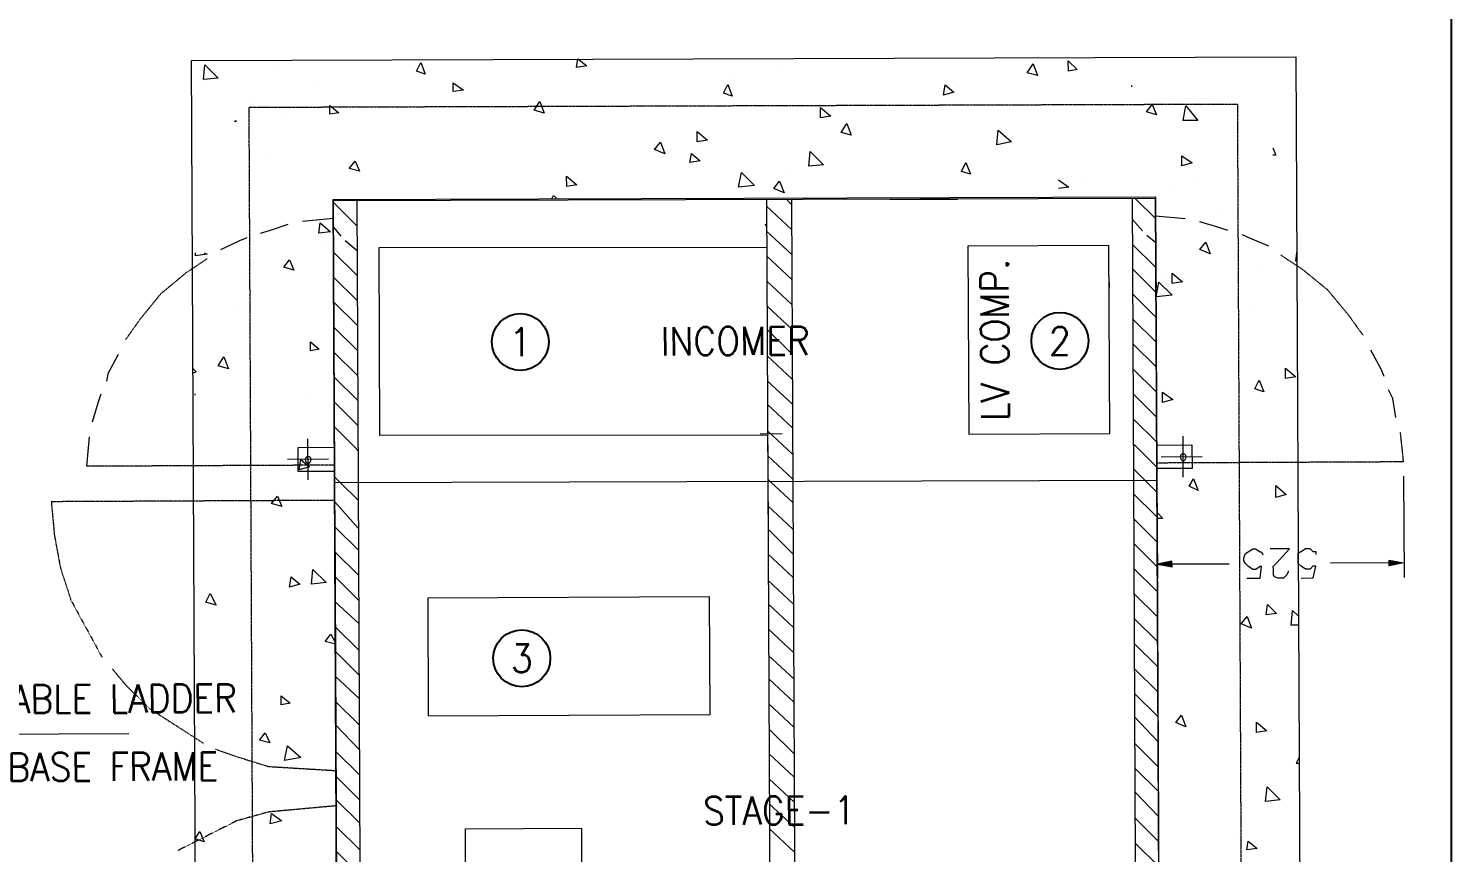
# Model space of a CAD drawing. Header units: metres. Extents: x 841183 to 1048542, y 259326 to 317714.
# Drawn here: x 1034578 to 1037607, y 268142 to 269896 of the extents above; entities that cross this region are included whole.
import ezdxf
from ezdxf.enums import TextEntityAlignment as Align

# ---------------------------------------------------------------- set-up
doc = ezdxf.new("R2010")
doc.units = ezdxf.units.M
doc.linetypes.add('PDF_IMPORT', pattern=[1, 0.8, -0.2])
for name, color, linetype in [('PDF_Geometry', 7, 'Continuous'), ('PDF_Solid Fills', 7, 'Continuous'), ('TIP - FENCE', 2, 'Continuous')]:
    doc.layers.add(name, color=color, linetype=linetype)
doc.styles.add('romans', font='romans.shx', dxfattribs={"width": 0.85})
doc.linetypes.add('FENCELINE2', pattern='A,0.25,-0.1,[132,ltypeshp.shx,S=0.1,R=0,X=-0.1,Y=0],-0.1,1', length=1.45)

# ---------------------------------------------------------------- blocks, each defined once
blk = doc.blocks.new('CAP-2')
at = {"color": 252, "ltscale": 20}
for centre in [(5346.602864850312, 7022.911624262342), (6494.856027651345, 7019.786624262284), (5346.602864850312, 6349.80752534495)]:
    blk.add_circle(centre, 60.67079794721212, dxfattribs=at)
at = {"layer": 'PDF_Geometry', "color": 252, "lineweight": 18}
for points in [[(4649.985957132187, 1225.229120473028), (4649.985957132187, 7625.229120473319), (6999.985957132187, 7622.104120473261), (6999.985957132187, 1222.10412047297)], [(4674.985957131954, 7584.604120473319), (4678.110957132187, 7615.854120473319), (4706.235957131954, 7587.729120473319)], [(5146.860957132187, 7593.979120473319), (5128.110957131954, 7600.229120473377), (5137.485957131954, 7618.979120473319)], [(5490.610957132187, 7609.604120473319), (5468.735957131954, 7606.479120473319), (5471.860957132187, 7625.229120473319)], [(6449.985957132187, 7584.604120473261), (6428.110957132187, 7590.854120473261), (6440.610957132187, 7609.604120473261)], [(6534.360957131954, 7597.104120473319), (6515.610957132187, 7593.979120473319), (6515.610957132187, 7615.854120473261)], [(5228.110957132187, 7559.604120473319), (5206.235957132187, 7556.479120473319), (5206.235957132187, 7575.229120473319)], [(5799.985957132187, 7543.979120473261), (5781.235957131954, 7550.229120473261), (5790.610957132187, 7568.979120473261)], [(6271.860957132187, 7550.229120473261), (6249.985957131954, 7543.979120473261), (6253.110957132187, 7565.854120473261)], [(4962.485957132187, 7512.729120473319), (4943.735957132187, 7509.604120473319), (4943.735957132187, 7528.354120473319)], [(5399.985957131954, 7509.604120473319), (5378.110957132187, 7515.854120473319), (5390.610957132187, 7534.604120473319)], [(6009.360957132187, 7500.229120473203), (5987.485957132187, 7497.104120473261), (5987.485957132187, 7518.979120473319)], [(6703.110957132187, 7500.229120473203), (6681.235957132187, 7506.479120473261), (6693.735957132187, 7522.104120473261)], [(6759.360957132187, 7487.729120473261), (6765.610957131954, 7518.979120473319), (6790.610957132187, 7487.729120473261)], [(6053.110957131954, 7459.604120473261), (6031.235957132187, 7465.854120473261), (6043.735957132187, 7484.604120473261)], [(5746.860957131954, 7450.229120473261), (5724.985957132187, 7447.104120473261), (5724.985957132187, 7468.979120473261)], [(6362.485957132187, 7437.729120473261), (6365.610957131954, 7468.979120473261), (6393.735957132187, 7443.979120473261)], [(5656.235957132187, 7422.104120473377), (5634.360957132187, 7431.479120473319), (5646.860957132187, 7447.104120473319)], [(5731.235957132187, 7406.479120473319), (5709.360957132187, 7403.354120473319), (5712.485957131954, 7422.104120473377)], [(5962.485957132187, 7393.979120473261), (5965.610957131954, 7425.229120473261), (5993.735957132187, 7397.104120473261)], [(5006.235957131954, 7387.729120473319), (4984.360957132187, 7393.979120473319), (4996.860957132187, 7409.604120473319)], [(6306.235957132187, 7375.229120473261), (6287.485957132187, 7381.479120473203), (6296.860957131954, 7400.229120473261)], [(6778.110957132187, 7397.104120473261), (6756.235957132187, 7390.854120473261), (6756.235957132187, 7412.729120473261)], [(5468.735957131954, 7356.479120473319), (5446.860957131954, 7353.354120473319), (5446.860957131954, 7375.229120473319)], [(5812.485957132187, 7350.229120473319), (5818.735957132187, 7381.479120473319), (5846.860957131954, 7353.354120473319)], [(5909.360957131954, 7337.729120473319), (5887.485957132187, 7347.104120473319), (5899.985957132187, 7362.729120473319)], [(6699.985957132187, 7325.229120473261), (6699.985957132187, 1522.10412047297), (4949.985957132187, 1525.229120473028), (4949.985957132187, 7328.354120473319)], [(4943.735957132187, 7259.604120473319), (4918.735957131954, 7256.479120473319), (4921.860957132187, 7278.354120473319)], [(6299.985957132187, 6822.104120473203), (6599.985957132187, 6822.104120473203), (6599.985957132187, 7222.104120473261), (6299.985957132187, 7222.104120473261)], [(6815.610957132187, 7203.354120473203), (6793.735957132187, 7212.729120473261), (6806.235957131954, 7228.354120473261)], [(4865.610957131954, 7178.354120473319), (4843.735957131954, 7184.604120473319), (4856.235957131954, 7200.229120473319)], [(6756.235957132187, 7143.979120473203), (6734.360957132187, 7140.854120473203), (6734.360957132187, 7162.729120473261)], [(6699.985957132187, 7112.729120473261), (6706.235957132187, 7143.979120473203), (6734.360957132187, 7115.854120473261)], [(4918.735957131954, 7009.604120473319), (4899.985957131954, 7006.479120473261), (4899.985957131954, 7025.229120473261)], [(4724.985957132187, 6968.979120473261), (4703.110957131954, 6975.229120473319), (4715.610957131954, 6993.979120473319)], [(6996.860957132187, 6940.854120473203), (6974.985957131954, 6937.729120473261), (6974.985957131954, 6959.604120473203)], [(6734.360957132187, 6893.979120473261), (6712.485957132187, 6887.729120473203), (6712.485957132187, 6909.604120473261)], [(6928.110957131954, 6909.604120473261), (6909.360957132187, 6915.854120473261), (6918.735957132187, 6934.604120473261)], [(4871.860957131954, 6800.229120473319), (4871.860957131954, 6750.229120473319), (4949.985957132187, 6750.229120473319), (4949.985957132187, 6800.229120473319)], [(6774.985957132187, 6797.104120473261), (6774.985957132187, 6747.104120473261), (6699.985957132187, 6747.104120473261), (6699.985957132187, 6797.104120473261)], [(4896.860957131954, 6759.604120473319), (4874.985957132187, 6753.354120473319), (4878.110957131954, 6775.229120473319)], [(6787.485957132187, 6700.229120473203), (6768.735957132187, 6709.604120473203), (6778.110957132187, 6725.229120473203)], [(4837.485957131954, 6675.229120473319), (4815.610957131954, 6681.479120473319), (4828.110957132187, 6697.104120473319)], [(6974.985957131954, 6690.854120473261), (6953.110957132187, 6684.604120473203), (6953.110957132187, 6709.604120473203)], [(4874.985957132187, 6509.604120473261), (4853.110957131954, 6503.354120473261), (4856.235957131954, 6525.229120473261)], [(4899.985957131954, 6509.604120473261), (4903.110957132187, 6540.854120473319), (4931.235957131954, 6512.729120473319)], [(4696.860957131954, 6465.854120473261), (4674.985957131954, 6472.104120473261), (4684.360957132187, 6490.854120473261)], [(5746.860957131954, 6228.354120473261), (5746.860957131954, 6478.354120473261), (5146.860957132187, 6478.354120473261), (5146.860957132187, 6228.354120473261)], [(6953.110957132187, 6437.729120473261), (6931.235957132187, 6434.604120473203), (6934.360957132187, 6456.479120473261)], [(6899.985957132187, 6406.479120473203), (6878.110957132187, 6415.854120473203), (6890.610957132187, 6431.479120473203)], [(4853.110957131954, 6256.479120473261), (4834.360957132187, 6253.354120473261), (4834.360957132187, 6272.104120473261)], [(6759.360957132187, 6197.104120473203), (6737.485957131954, 6206.479120473203), (6749.985957132187, 6222.104120473203)], [(4809.360957131954, 6172.104120473261), (4787.485957132187, 6178.354120473261), (4799.985957132187, 6193.979120473261)], [(6931.235957132187, 6187.729120473203), (6909.360957132187, 6184.604120473203), (6909.360957132187, 6206.479120473203)], [(4840.610957132187, 6134.604120473261), (4846.860957132187, 6165.854120473261), (4874.985957132187, 6140.854120473261)], [(6928.110957131954, 6037.729120473203), (6931.235957132187, 6068.979120473203), (6959.360957132187, 6040.854120473203)], [(4834.360957132187, 6006.479120473203), (4809.360957131954, 6000.229120473261), (4812.485957132187, 6022.104120473203)], [(4668.735957131954, 5962.729120473203), (4649.985957132187, 5968.979120473261), (4659.360957131954, 5984.604120473203)], [(5471.860957132187, 5540.854120473261), (5224.985957131954, 5540.854120473261), (5224.985957131954, 5987.729120473261), (5471.860957132187, 5987.729120473261)], [(6909.360957132187, 5937.729120473203), (6887.485957131954, 5934.604120473203), (6890.610957132187, 5953.354120473203)]]:
    blk.add_lwpolyline(points, close=True, dxfattribs=at)
for points in [[(4828.110957132187, 7606.479120473319), (4828.110957132187, 7606.479120473319)], [(4915.610957132187, 7581.479120473377), (4915.610957132187, 7581.479120473377)], [(5803.110957132187, 7581.479120473377), (5803.110957132187, 7581.479120473377)], [(5893.735957132187, 7600.229120473377), (5893.735957132187, 7600.229120473377)], [(4681.235957131954, 7568.979120473319), (4681.235957131954, 7568.979120473319)], [(6284.360957131954, 7559.604120473203), (6284.360957131954, 7559.604120473203)], [(6649.985957131954, 7562.729120473261), (6649.985957131954, 7559.604120473203)], [(4778.110957131954, 7534.604120473319), (4778.110957131954, 7534.604120473319)], [(4740.610957132187, 7493.979120473319), (4743.735957131954, 7497.104120473319), (4743.735957131954, 7493.979120473319)], [(4840.610957132187, 7500.229120473319), (4840.610957132187, 7500.229120473319)], [(4818.735957131954, 7422.104120473377), (4818.735957131954, 7422.104120473377)], [(5728.110957132187, 7450.229120473319), (5728.110957132187, 7450.229120473319)], [(6949.985957132187, 7428.354120473261), (6956.235957132187, 7412.729120473261), (6949.985957132187, 7412.729120473261)], [(5924.985957132187, 7378.354120473319), (5924.985957132187, 7378.354120473319)], [(6493.735957131954, 7362.729120473261), (6515.610957132187, 7347.104120473261), (6493.735957131954, 7343.979120473261)], [(6546.860957132187, 7368.979120473261), (6546.860957132187, 7368.979120473261)], [(6778.110957132187, 7359.604120473261), (6778.110957132187, 7359.604120473261)], [(4771.860957132187, 7347.104120473319), (4771.860957132187, 7347.104120473319)], [(5415.610957131954, 7328.354120473319), (5418.735957132187, 7334.604120473319), (5424.985957132187, 7328.354120473319)], [(5537.485957131954, 7331.479120473319), (5537.485957131954, 7331.479120473319)], [(6740.610957132187, 7340.854120473261), (6740.610957132187, 7340.854120473261)], [(6699.985957132187, 5422.104120473145), (6699.985957132187, 7322.104120473203), (4949.985957132187, 7325.229120473261), (4949.985957132187, 5425.229120473203), (4949.985957132187, 3925.229120473145), (4949.985957132187, 1525.229120473028)], [(4949.985957132187, 7322.104120473261), (4999.985957131954, 7272.104120473319)], [(4999.985957131954, 7325.229120473261), (4999.985957131954, 7325.229120473261)], [(4999.985957131954, 7325.229120473261), (4999.985957131954, 6725.229120473261), (4999.985957131954, 5425.229120473203), (4999.985957131954, 1525.229120473028)], [(5871.860957132187, 7322.104120473203), (5871.860957132187, 1522.10412047297)], [(5871.860957132187, 7309.604120473261), (5924.985957131954, 7259.604120473203)], [(5915.610957132187, 7322.104120473203), (5924.985957131954, 7312.729120473261)], [(5924.985957131954, 7322.104120473203), (5924.985957131954, 1522.10412047297)], [(6278.110957132187, 7322.104120473203), (6134.360957131954, 7322.104120473203)], [(6649.985957131954, 7322.104120473203), (6649.985957131954, 6722.104120473203), (6649.985957131954, 5422.104120473145)], [(6656.235957131954, 7322.104120473203), (6699.985957132187, 7278.354120473261)], [(4853.110957131954, 7275.229120473319), (4815.610957131954, 7262.729120473261), (4793.735957132187, 7256.479120473319)], [(4949.985957132187, 7287.729120473319), (4884.360957131954, 7281.479120473319)], [(4949.985957132187, 7268.979120473319), (4965.610957131954, 7250.229120473319)], [(5868.735957132187, 7272.104120473261), (5871.860957132187, 7265.854120473261)], [(6649.985957131954, 7278.354120473261), (6671.860957132187, 7253.354120473261)], [(6762.485957132187, 7278.354120473261), (6699.985957132187, 7284.604120473261)], [(6853.110957131954, 7253.354120473261), (6834.360957132187, 7259.604120473203), (6793.735957132187, 7272.104120473261)], [(6840.610957132187, 7284.604120473261), (6840.610957132187, 7284.604120473261)], [(4765.610957132187, 7247.104120473319), (4749.985957131954, 7240.854120473319), (4709.360957131954, 7222.104120473261)], [(4974.985957131954, 7240.854120473319), (4999.985957131954, 7218.979120473319)], [(5871.860957132187, 7256.479120473261), (5924.985957131954, 7206.479120473261)], [(6681.235957132187, 7243.979120473261), (6699.985957132187, 7228.354120473261)], [(6940.610957132187, 7218.979120473203), (6896.860957132187, 7237.729120473261), (6884.360957132187, 7243.979120473261)], [(4649.985957132187, 7215.854120473319), (4649.985957132187, 7215.854120473319)], [(4649.985957132187, 7215.854120473319), (4649.985957132187, 7215.854120473319)], [(4674.985957131954, 7215.854120473319), (4681.235957131954, 7212.729120473319), (4656.235957131954, 7209.604120473319), (4656.235957131954, 7215.854120473319)], [(4937.485957131954, 7231.479120473319), (4937.485957131954, 7231.479120473319)], [(4949.985957132187, 7215.854120473319), (4999.985957131954, 7165.854120473319)], [(5871.860957132187, 6822.104120473203), (5046.860957131954, 6825.229120473261), (5046.860957131954, 7225.229120473319), (5871.860957132187, 7222.104120473261)], [(6649.985957131954, 7225.229120473261), (6699.985957132187, 7175.229120473261)], [(6999.985957132187, 7209.604120473261), (6996.860957132187, 7187.729120473261), (6999.985957132187, 7187.729120473261)], [(6999.985957132187, 7209.604120473261), (6999.985957132187, 7209.604120473261)], [(5871.860957132187, 7203.354120473203), (5924.985957131954, 7153.354120473261)], [(4753.110957132187, 7159.604120473319), (4753.110957132187, 7159.604120473319)], [(4949.985957132187, 7162.729120473261), (4999.985957131954, 7112.729120473319)], [(5871.860957132187, 7150.229120473261), (5924.985957131954, 7100.229120473203)], [(6599.985957132187, 7156.479120473261), (6599.985957132187, 7131.479120473261)], [(6649.985957131954, 7172.104120473261), (6699.985957132187, 7122.104120473203)], [(6699.985957132187, 7156.479120473261), (6699.985957132187, 7131.479120473261)], [(6718.735957132187, 7153.354120473261), (6718.735957132187, 7153.354120473261)], [(6734.360957132187, 7150.229120473261), (6734.360957132187, 7150.229120473261)], [(6918.735957132187, 7175.229120473261), (6918.735957132187, 7175.229120473261)], [(4946.860957131954, 7143.979120473261), (4946.860957131954, 7143.979120473261)], [(6649.985957131954, 7118.979120473203), (6699.985957132187, 7068.979120473261)], [(4743.735957131954, 7090.854120473319), (4743.735957131954, 7090.854120473319)], [(4949.985957132187, 7109.604120473319), (4999.985957131954, 7059.604120473319)], [(5871.860957132187, 7097.104120473261), (5924.985957131954, 7047.104120473261)], [(6649.985957131954, 7065.854120473261), (6699.985957132187, 7015.854120473261)], [(6912.485957132187, 7081.479120473203), (6912.485957132187, 7081.479120473203)], [(4949.985957132187, 7056.479120473319), (4999.985957131954, 7006.479120473261)], [(5871.860957132187, 7047.104120473261), (5924.985957131954, 6993.979120473261)], [(4490.610957131954, 7000.229120473319), (4468.735957131954, 6959.604120473319), (4465.610957131954, 6943.979120473261)], [(4949.985957132187, 7003.354120473261), (4999.985957131954, 6953.354120473319)], [(6649.985957131954, 7012.729120473261), (6699.985957132187, 6962.729120473203)], [(7184.360957132187, 6940.854120473203), (7178.110957132187, 6956.479120473261), (7156.235957132187, 6997.104120473261)], [(4649.985957132187, 6968.979120473261), (4656.235957131954, 6962.729120473261), (4649.985957132187, 6959.604120473319)], [(5871.860957132187, 6990.854120473261), (5924.985957131954, 6940.854120473203)], [(4949.985957132187, 6950.229120473319), (4999.985957131954, 6900.229120473319)], [(5871.860957132187, 6937.729120473261), (5924.985957131954, 6887.729120473203)], [(6649.985957131954, 6959.604120473203), (6699.985957132187, 6909.604120473261)], [(4453.110957131954, 6915.854120473319), (4446.860957132187, 6897.104120473319), (4434.360957132187, 6856.479120473319)], [(4653.110957131954, 6915.854120473319), (4653.110957131954, 6912.729120473319)], [(4887.485957132187, 6906.479120473261), (4887.485957132187, 6906.479120473261)], [(6649.985957131954, 6906.479120473203), (6699.985957132187, 6856.479120473261)], [(7209.360957132187, 6853.354120473261), (7203.110957132187, 6893.979120473261), (7193.735957132187, 6912.729120473261)], [(4949.985957132187, 6897.104120473319), (4999.985957131954, 6847.104120473261)], [(5871.860957132187, 6887.729120473203), (5924.985957131954, 6837.729120473261)], [(6649.985957131954, 6853.354120473261), (6699.985957132187, 6803.354120473203)], [(4428.110957132187, 6825.229120473261), (4421.860957131954, 6762.729120473261)], [(4893.735957131954, 6731.479120473261), (4893.735957131954, 6818.979120473319)], [(4949.985957132187, 6843.979120473261), (4993.735957131954, 6800.229120473319), (4999.985957131954, 6793.979120473319)], [(5856.235957131954, 6825.229120473261), (5903.110957131954, 6825.229120473261)], [(5871.860957132187, 6837.729120473261), (5871.860957132187, 6628.354120473261)], [(5871.860957132187, 6831.479120473261), (5924.985957131954, 6781.479120473203)], [(6756.235957132187, 6728.354120473203), (6756.235957132187, 6815.854120473261)], [(6649.985957131954, 6800.229120473203), (6653.110957132187, 6797.104120473261), (6699.985957132187, 6750.229120473261)], [(4937.485957131954, 6775.229120473319), (4849.985957131954, 6775.229120473319)], [(5871.860957132187, 6778.354120473261), (5924.985957131954, 6728.354120473203)], [(6709.360957132187, 6772.104120473261), (6796.860957132187, 6772.104120473261)], [(6718.735957132187, 6778.354120473261), (6718.735957132187, 6778.354120473261)], [(4949.985957132187, 6737.729120473319), (4962.485957132187, 6725.229120473261), (4999.985957131954, 6687.729120473261)], [(6699.985957132187, 6722.104120473203), (4949.985957132187, 6725.229120473261)], [(5871.860957132187, 6728.354120473203), (5878.110957132187, 6722.104120473203), (5924.985957131954, 6678.354120473261)], [(6649.985957131954, 6747.104120473261), (6674.985957132187, 6722.104120473203), (6699.985957132187, 6697.104120473261)], [(6699.985957132187, 6728.354120473203), (6699.985957132187, 6512.729120473261)], [(7224.985957132187, 6728.354120473203), (7224.985957132187, 6512.729120473261)], [(6649.985957131954, 6693.979120473261), (6696.860957132187, 6647.104120473203), (6699.985957132187, 6643.979120473203)], [(4949.985957132187, 6684.604120473261), (4999.985957131954, 6628.354120473261)], [(5871.860957132187, 6672.104120473261), (5924.985957131954, 6622.104120473203)], [(4949.985957132187, 6656.479120473261), (4949.985957132187, 6037.729120473261)], [(6649.985957131954, 6640.854120473203), (6699.985957132187, 6590.854120473203)], [(6699.985957132187, 6653.354120473203), (6712.485957132187, 6640.854120473203), (6699.985957132187, 6640.854120473203)], [(4949.985957132187, 6631.479120473319), (4999.985957131954, 6581.479120473319)], [(5871.860957132187, 6622.104120473203), (5924.985957131954, 6568.979120473261)], [(4949.985957132187, 6578.354120473319), (4999.985957131954, 6528.354120473261)], [(4949.985957132187, 6497.104120473261), (4949.985957132187, 6572.104120473319)], [(6649.985957131954, 6587.729120473203), (6699.985957132187, 6537.729120473261)], [(6890.610957132187, 6512.729120473261), (6918.735957132187, 6512.729120473261), (6921.860957132187, 6537.729120473261), (6918.735957132187, 6537.729120473261), (6909.360957132187, 6531.479120473203), (6903.110957132187, 6531.479120473203), (6893.735957132187, 6537.729120473261), (6887.485957131954, 6543.979120473203), (6884.360957132187, 6550.229120473203), (6884.360957132187, 6556.479120473261), (6887.485957131954, 6565.854120473203), (6893.735957132187, 6568.979120473261), (6903.110957132187, 6575.229120473261), (6909.360957132187, 6575.229120473261), (6918.735957132187, 6568.979120473261), (6921.860957132187, 6568.979120473261), (6924.985957132187, 6562.729120473203)], [(6978.110957132187, 6528.354120473203), (6978.110957132187, 6525.229120473203), (6974.985957131954, 6518.979120473203), (6971.860957132187, 6515.854120473261), (6968.735957131954, 6512.729120473261), (6956.235957132187, 6512.729120473261), (6949.985957132187, 6515.854120473261), (6946.860957132187, 6518.979120473203), (6946.860957132187, 6525.229120473203), (6946.860957132187, 6531.479120473203), (6946.860957132187, 6537.729120473261), (6953.110957132187, 6543.979120473203), (6981.235957132187, 6575.229120473261), (6940.610957132187, 6575.229120473261)], [(7006.235957132187, 6512.729120473261), (7031.235957132187, 6512.729120473261), (7037.485957132187, 6537.729120473261), (7031.235957132187, 6537.729120473261), (7024.985957132187, 6531.479120473203), (7015.610957132187, 6531.479120473203), (7006.235957132187, 6537.729120473261), (6999.985957132187, 6543.979120473203), (6999.985957132187, 6550.229120473203), (6999.985957132187, 6556.479120473261), (6999.985957132187, 6565.854120473203), (7006.235957132187, 6568.979120473261), (7015.610957132187, 6575.229120473261), (7024.985957132187, 6575.229120473261), (7031.235957132187, 6568.979120473261), (7037.485957132187, 6568.979120473261), (7037.485957132187, 6562.729120473203)], [(5871.860957132187, 6568.979120473261), (5924.985957131954, 6518.979120473203)], [(6731.235957131954, 6543.979120473203), (6853.110957131954, 6543.979120473203)], [(7193.735957132187, 6543.979120473203), (7068.735957132187, 6543.979120473203)], [(4949.985957132187, 6525.229120473261), (4999.985957131954, 6475.229120473261)], [(5871.860957132187, 6512.729120473261), (5924.985957131954, 6462.729120473203)], [(6649.985957131954, 6534.604120473203), (6699.985957132187, 6484.604120473203)], [(6890.610957132187, 6525.229120473203), (6890.610957132187, 6525.229120473203)], [(3874.985957132187, 6503.354120473086), (4209.360957131954, 6193.979120473086), (4509.360957132187, 6193.979120473086)], [(6649.985957131954, 6481.479120473203), (6699.985957132187, 6431.479120473203)], [(4949.985957132187, 6472.104120473261), (4999.985957131954, 6425.229120473261)], [(5871.860957132187, 6462.729120473203), (5924.985957131954, 6412.729120473203)], [(6649.985957131954, 6428.354120473203), (6699.985957132187, 6378.354120473261)], [(6999.985957132187, 6412.729120473203), (6984.360957132187, 6412.729120473203), (6987.485957132187, 6443.979120473203), (6999.985957132187, 6431.479120473203)], [(4949.985957132187, 6381.479120473319), (4928.110957132187, 6387.729120473261), (4940.610957131954, 6403.354120473261), (4949.985957132187, 6384.604120473261)], [(4949.985957132187, 6418.979120473261), (4999.985957131954, 6368.979120473261)], [(5871.860957132187, 6409.604120473203), (5924.985957131954, 6359.604120473145)], [(4949.985957132187, 6365.854120473261), (4999.985957131954, 6315.854120473261)], [(6649.985957131954, 6375.229120473203), (6699.985957132187, 6325.229120473203)], [(5871.860957132187, 6353.354120473203), (5924.985957131954, 6303.354120473203)], [(4949.985957132187, 6312.729120473261), (4999.985957131954, 6265.854120473261)], [(5871.860957132187, 6303.354120473203), (5924.985957131954, 6253.354120473203)], [(6649.985957131954, 6322.104120473203), (6699.985957132187, 6272.104120473203)], [(4949.985957132187, 6259.604120473261), (4999.985957131954, 6209.604120473261)], [(5871.860957132187, 6250.229120473203), (5924.985957131954, 6200.229120473203)], [(6649.985957131954, 6268.979120473203), (6699.985957132187, 6218.979120473203)], [(4949.985957132187, 6209.604120473261), (4999.985957131954, 6156.479120473261)], [(6649.985957131954, 6218.979120473203), (6699.985957132187, 6165.854120473203)], [(5871.860957132187, 6197.104120473203), (5924.985957131954, 6143.979120473203)], [(4949.985957132187, 6153.354120473261), (4999.985957131954, 6103.354120473261)], [(6649.985957131954, 6162.729120473203), (6699.985957132187, 6112.729120473203)], [(5871.860957132187, 6143.979120473203), (5924.985957131954, 6093.979120473203)], [(6999.985957132187, 6131.479120473203), (6993.735957132187, 6118.979120473145), (6999.985957132187, 6118.979120473145)], [(4949.985957132187, 5947.104120473203), (4949.985957132187, 6115.854120473261)], [(4949.985957132187, 6100.229120473261), (4999.985957131954, 6050.229120473261)], [(5871.860957132187, 6090.854120473203), (5924.985957131954, 6040.854120473203)], [(6649.985957131954, 6109.604120473203), (6699.985957132187, 6059.604120473145)], [(6649.985957131954, 6059.604120473145), (6699.985957132187, 6006.479120473203)], [(4949.985957132187, 6050.229120473261), (4999.985957131954, 6000.229120473261)], [(5871.860957132187, 6037.729120473203), (5924.985957131954, 5987.729120473203)], [(6649.985957131954, 6003.354120473145), (6699.985957132187, 5953.354120473203)], [(4949.985957132187, 5993.979120473261), (4999.985957131954, 5943.979120473203)], [(5871.860957132187, 5984.604120473203), (5924.985957131954, 5934.604120473203)], [(4949.985957132187, 5940.854120473261), (4999.985957131954, 5890.854120473261)], [(6649.985957131954, 5950.229120473203), (6699.985957132187, 5900.229120473145)], [(6865.610957132187, 5962.729120473203), (6865.610957132187, 5962.729120473203)]]:
    blk.add_lwpolyline(points, dxfattribs=at)
at = {"layer": 'PDF_Geometry', "color": 252, "linetype": 'PDF_IMPORT', "lineweight": 18, "ltscale": 0.03500000000000014}
blk.add_lwpolyline([(4771.860957132187, 1322.104120473028), (4771.860957132187, 7525.229120473319), (6874.985957132187, 7522.104120473261), (6874.985957132187, 1318.97912047297)], close=True, dxfattribs=at)
at = {"layer": 'PDF_Geometry', "color": 252, "linetype": 'PDF_IMPORT', "lineweight": 18, "ltscale": 0.0300462606288661}
blk.add_lwpolyline([(4681.235957131954, 7203.354120473261), (4634.360957131954, 7172.104120473319), (4581.235957131954, 7128.354120473319), (4537.485957131954, 7075.229120473319), (4506.235957131954, 7031.479120473319)], dxfattribs=at)
at = {"layer": 'PDF_Geometry', "color": 252, "linetype": 'PDF_IMPORT', "lineweight": 18, "ltscale": 0.0286744175568088}
blk.add_lwpolyline([(7140.610957132187, 7028.354120473261), (7109.360957132187, 7072.104120473261), (7065.610957132187, 7125.229120473261), (7012.485957132187, 7168.979120473261), (6965.610957132187, 7200.229120473203)], dxfattribs=at)
at = {"layer": 'PDF_Geometry', "color": 252, "linetype": 'PDF_IMPORT', "lineweight": 18, "ltscale": 0.03500000000000014}
for points in [[(6699.985957132187, 6759.604120473203), (7224.985957132187, 6759.604120473203), (7218.735957132187, 6822.104120473203)], [(4949.985957132187, 6687.729120473261), (4346.860957131954, 6687.729120473261), (4353.110957132187, 6615.854120473319), (4365.610957132187, 6547.104120473261), (4387.485957131954, 6478.354120473261), (4453.110957131954, 6356.479120473261)]]:
    blk.add_lwpolyline(points, dxfattribs=at)
at = {"layer": 'PDF_Geometry', "color": 252, "linetype": 'PDF_IMPORT', "lineweight": 18, "ltscale": 0.03499999999999925}
blk.add_lwpolyline([(4949.985957132187, 6762.729120473261), (4421.860957131954, 6762.729120473261)], dxfattribs=at)
at = {"layer": 'PDF_Geometry', "color": 252, "lineweight": 5}
for points in [[(6731.235957131954, 6537.729120473203), (6731.235957131954, 6550.229120473203), (6699.985957132187, 6543.979120473203)], [(7193.735957132187, 6537.729120473203), (7193.735957132187, 6550.229120473203), (7224.985957132187, 6543.979120473203)]]:
    blk.add_lwpolyline(points, close=True, dxfattribs=at)
at = {"layer": 'PDF_Geometry', "color": 252, "linetype": 'PDF_IMPORT', "lineweight": 18, "ltscale": 0.03431876713662353}
blk.add_lwpolyline([(4474.985957132187, 6331.479120473261), (4503.110957131954, 6297.104120473261), (4553.110957131954, 6247.104120473261), (4668.735957131954, 6172.104120473261)], dxfattribs=at)
at = {"layer": 'PDF_Geometry', "color": 252, "linetype": 'PDF_IMPORT', "lineweight": 18, "ltscale": 0.04000000000000004}
blk.add_lwpolyline([(4693.735957131954, 6159.604120473261), (4737.485957131954, 6143.979120473261), (4806.235957132187, 6122.104120473203), (4949.985957132187, 6112.729120473261)], dxfattribs=at)
at = {"layer": 'PDF_Geometry', "color": 252, "linetype": 'PDF_IMPORT', "lineweight": 18, "ltscale": 0.04003470716488106}
blk.add_lwpolyline([(4949.985957132187, 6037.729120473261), (4806.235957132187, 6025.229120473261), (4737.485957131954, 6006.479120473203), (4612.485957131954, 5943.979120473203)], dxfattribs=at)
at = {"layer": 'PDF_Geometry', "color": 252, "lineweight": 18}
for points in [[(4893.735957131954, 6781.479120473319), (4890.610957131954, 6781.479120473319), (4887.485957132187, 6778.354120473319), (4887.485957132187, 6775.229120473319)], [(4893.735957131954, 6781.479120473319), (4890.610957131954, 6781.479120473319), (4887.485957132187, 6778.354120473319), (4887.485957132187, 6775.229120473319)], [(4887.485957132187, 6775.229120473319), (4887.485957132187, 6772.104120473261), (4890.610957131954, 6765.854120473261), (4893.735957131954, 6765.854120473261)], [(4887.485957132187, 6775.229120473319), (4887.485957132187, 6772.104120473261), (4890.610957131954, 6765.854120473261), (4893.735957131954, 6765.854120473261)], [(4899.985957131954, 6775.229120473319), (4899.985957131954, 6778.354120473319), (4896.860957131954, 6781.479120473319), (4893.735957131954, 6781.479120473319)], [(4899.985957131954, 6775.229120473319), (4899.985957131954, 6778.354120473319), (4896.860957131954, 6781.479120473319), (4893.735957131954, 6781.479120473319)], [(4893.735957131954, 6765.854120473261), (4896.860957131954, 6765.854120473261), (4899.985957131954, 6772.104120473261), (4899.985957131954, 6775.229120473319)], [(4893.735957131954, 6765.854120473261), (4896.860957131954, 6765.854120473261), (4899.985957131954, 6772.104120473261), (4899.985957131954, 6775.229120473319)], [(6756.235957132187, 6778.354120473261), (6753.110957132187, 6778.354120473261), (6749.985957132187, 6775.229120473261), (6749.985957132187, 6772.104120473261)], [(6756.235957132187, 6778.354120473261), (6753.110957132187, 6778.354120473261), (6749.985957132187, 6775.229120473261), (6749.985957132187, 6772.104120473261)], [(6749.985957132187, 6772.104120473261), (6749.985957132187, 6768.979120473203), (6753.110957132187, 6762.729120473203), (6756.235957132187, 6762.729120473203)], [(6749.985957132187, 6772.104120473261), (6749.985957132187, 6768.979120473203), (6753.110957132187, 6762.729120473203), (6756.235957132187, 6762.729120473203)], [(6762.485957132187, 6772.104120473261), (6762.485957132187, 6775.229120473261), (6759.360957132187, 6778.354120473261), (6756.235957132187, 6778.354120473261)], [(6762.485957132187, 6772.104120473261), (6762.485957132187, 6775.229120473261), (6759.360957132187, 6778.354120473261), (6756.235957132187, 6778.354120473261)], [(6756.235957132187, 6762.729120473203), (6759.360957132187, 6762.729120473203), (6762.485957132187, 6768.979120473203), (6762.485957132187, 6772.104120473261)], [(6756.235957132187, 6762.729120473203), (6759.360957132187, 6762.729120473203), (6762.485957132187, 6768.979120473203), (6762.485957132187, 6772.104120473261)]]:
    blk.add_open_spline(points, degree=3, dxfattribs=at)
at = {"layer": 'PDF_Solid Fills', "color": 252, "lineweight": 35, "transparency": 33554559}
for points in [[(6731.235957131954, 6537.729120473203), (6731.235957131954, 6550.229120473203), (6699.985957132187, 6543.979120473203)], [(7193.735957132187, 6537.729120473203), (7193.735957132187, 6550.229120473203), (7224.985957132187, 6543.979120473203)]]:
    blk.add_solid(points, dxfattribs=at)
at = {"color": 252, "style": 'romans', "width": 0.9}
blk.add_text('LV COMP.', height=60, rotation=90, dxfattribs=at).set_placement((6356.395864706021, 7022.627973796916), align=Align.MIDDLE_CENTER)
for s, p in [('1', (5346.602864850546, 7022.911624262342)), ('INCOMER', (5803.821587585378, 7022.911624262342)), ('2', (6494.856027651344, 7019.786624262284)), ('3', (5346.602864850312, 6349.80752534495)), ('CABLE LADDER', (4474.820824929862, 6268.027639647815)), ('BASE FRAME', (4474.820824929397, 6123.263193687992)), ('STAGE-1', (5892.813429878793, 6023.348762103822))]:
    blk.add_text(s, height=60, dxfattribs=at).set_placement(p, align=Align.MIDDLE_CENTER)
blk = doc.blocks.new('A$C10b3fa2f')
at = {"layer": 'TIP - FENCE', "color": 252, "linetype": 'FENCELINE2', "ltscale": 500, "elevation": 74.00707270587861}
blk.add_lwpolyline([(-494.3672893285984, -40650.13170205744), (-493.6958192788297, -49424.98724431382)], dxfattribs=at)
at = {"color": 252, "rotation": 0.2708288734773354}
blk.add_blockref('CAP-2', (-7788.84676092572, -49503.66636658314, 74.00706046285767), dxfattribs=at)

msp = doc.modelspace()

# ---------------------------------------------------------------- block references
at = {"color": 2}
msp.add_blockref('A$C10b3fa2f', (1038100.448888351, 311684.0124193796, -215.9917189788666), dxfattribs=at)

doc.saveas('drawing.dxf')
